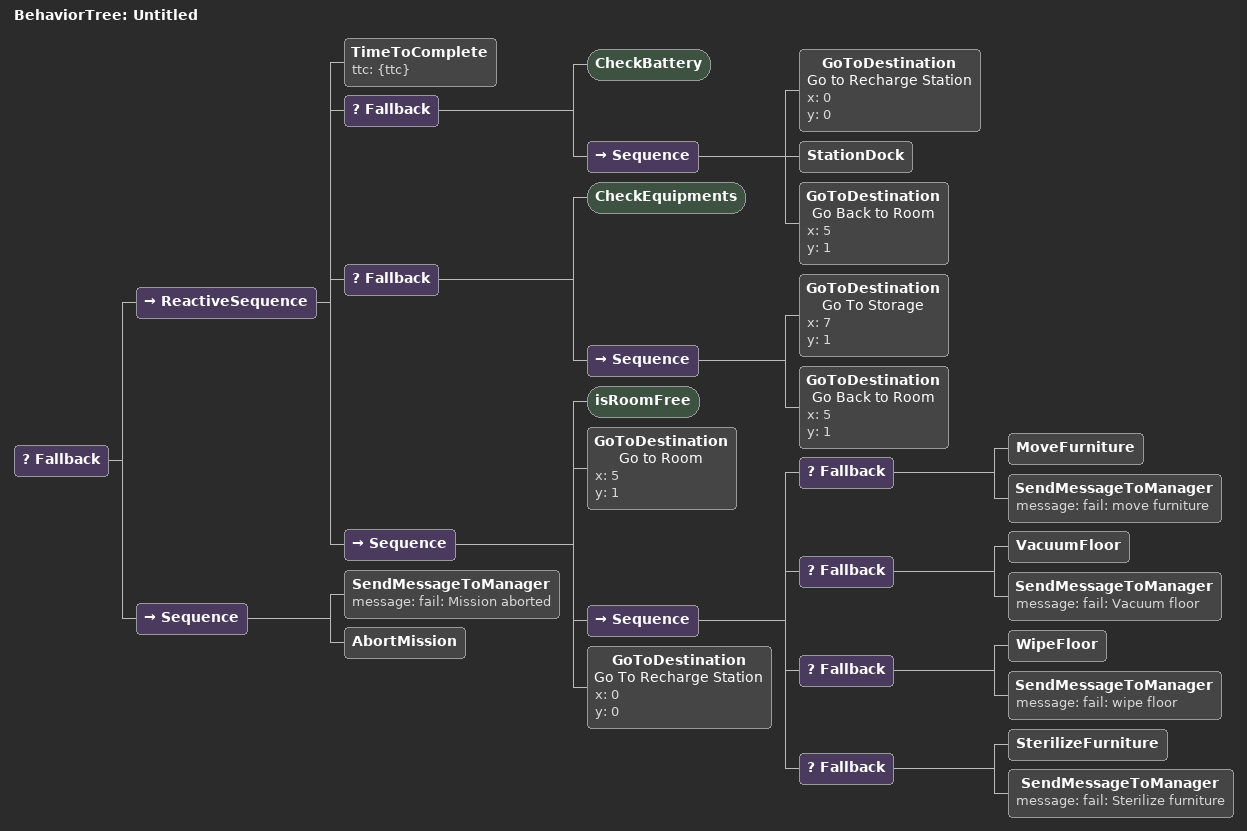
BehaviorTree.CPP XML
<?xml version="1.0" encoding="UTF-8"?>
<root BTCPP_format="4"
      main_tree_to_execute="Untitled">
  <BehaviorTree ID="Untitled">
    <Fallback>
      <ReactiveSequence>
        <TimeToComplete ttc="{ttc}"/>
        <Fallback>
          <CheckBattery/>
          <Sequence>
            <GoToDestination name="Go to Recharge Station"
                             x="0"
                             y="0"/>
            <StationDock/>
            <GoToDestination name="Go Back to Room"
                             x="5"
                             y="1"/>
          </Sequence>
        </Fallback>
        <Fallback>
          <CheckEquipments/>
          <Sequence>
            <GoToDestination name="Go To Storage"
                             x="7"
                             y="1"/>
            <GoToDestination name="Go Back to Room"
                             x="5"
                             y="1"/>
          </Sequence>
        </Fallback>
        <Sequence>
          <isRoomFree/>
          <GoToDestination name="Go to Room"
                           x="5"
                           y="1"/>
          <Sequence>
            <Fallback>
              <MoveFurniture/>
              <SendMessageToManager message="fail: move furniture"/>
            </Fallback>
            <Fallback>
              <VacuumFloor/>
              <SendMessageToManager message="fail: Vacuum floor"/>
            </Fallback>
            <Fallback>
              <WipeFloor/>
              <SendMessageToManager message="fail: wipe floor"/>
            </Fallback>
            <Fallback>
              <SterilizeFurniture/>
              <SendMessageToManager message="fail: Sterilize furniture"/>
            </Fallback>
          </Sequence>
          <GoToDestination name="Go To Recharge Station"
                           x="0"
                           y="0"/>
        </Sequence>
      </ReactiveSequence>
      <Sequence>
        <SendMessageToManager message="fail: Mission aborted"/>
        <AbortMission/>
      </Sequence>
    </Fallback>
  </BehaviorTree>

</root>
